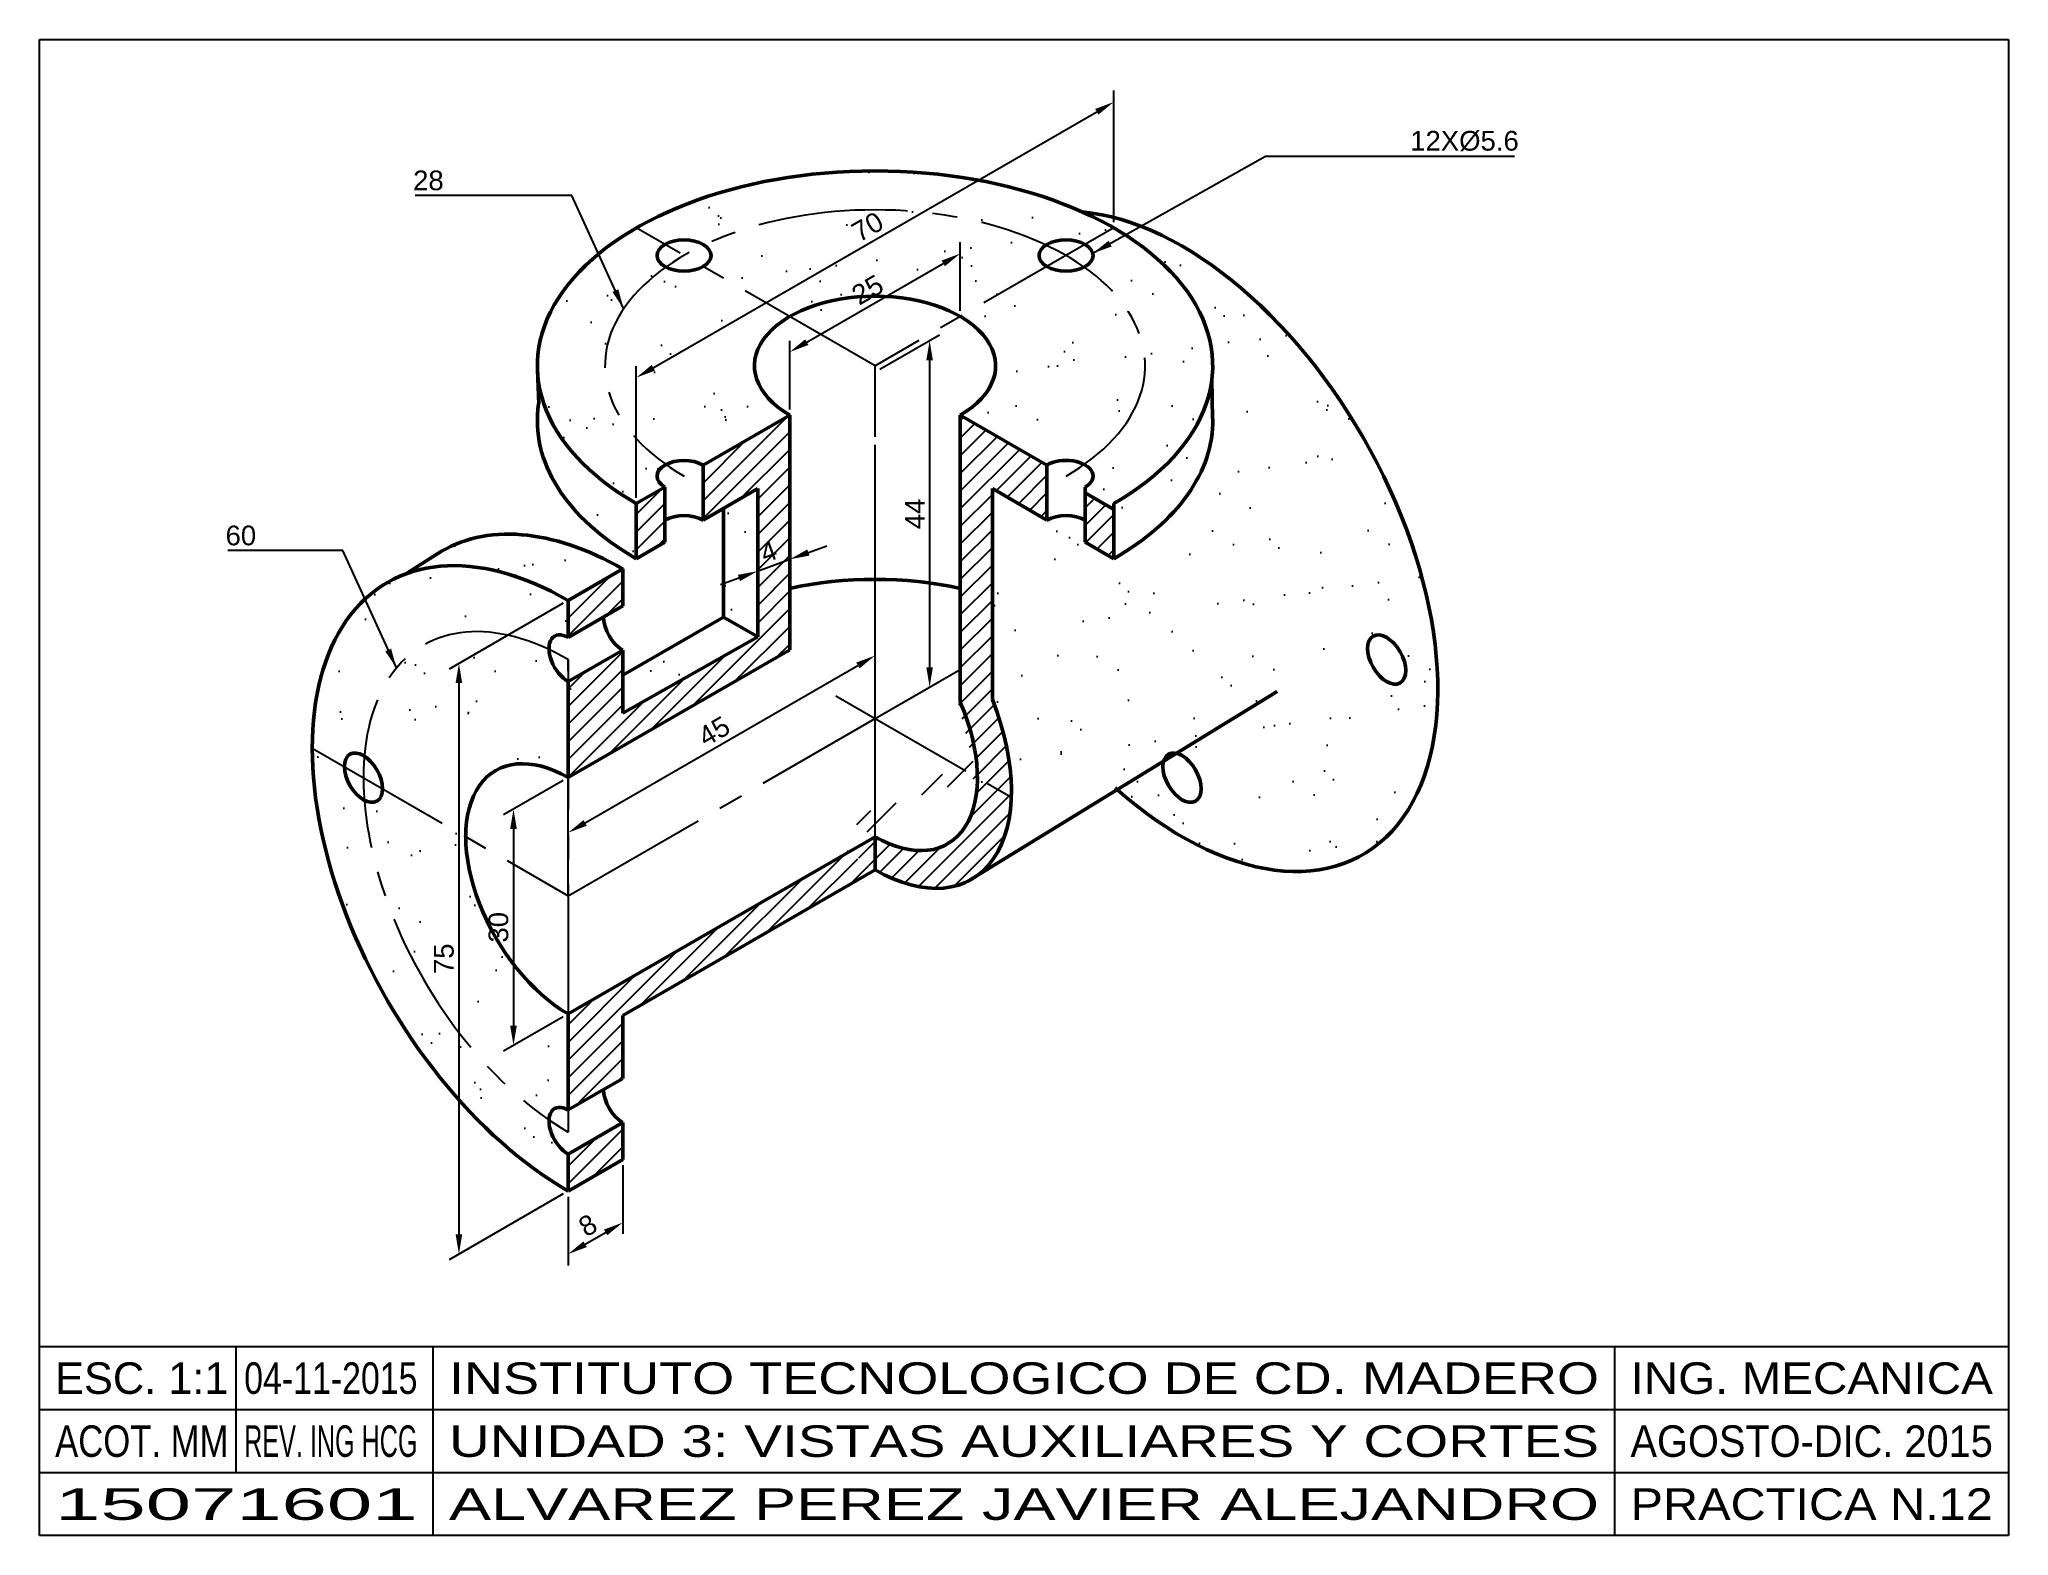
# Model space of a CAD drawing. Header units: millimetres. Extents: x 0 to 250, y 0 to 190.
import ezdxf
from ezdxf.enums import TextEntityAlignment as Align

# ---------------------------------------------------------------- set-up
doc = ezdxf.new("R2010")
doc.units = ezdxf.units.MM
doc.linetypes.add('CENTER2', pattern=[28.575, 19.05, -3.175, 3.175, -3.175])
doc.layers.get('0').update_dxf_attribs({"lineweight": 50})
for name, color, linetype in [('COTAS', 1, 'Continuous'), ('EJES', 4, 'CENTER2'), ('HATCH', 2, 'Continuous'), ('recuadro', 5, 'Continuous'), ('TEXTOS', 6, 'Continuous')]:
    doc.layers.add(name, color=color, linetype=linetype)
doc.styles.get("Standard").update_dxf_attribs({"font": 'ARIAL.TTF'})
doc.dimstyles.new('ISO-25', dxfattribs={"dimtxt": 2.5, "dimasz": 2.5, "dimexe": 1.25, "dimexo": 0.625, "dimtad": 1, "dimdec": 0, "dimtxsty": 'Standard', "dimcen": 2.5, "dimadec": 0, "dimazin": 0, "dimtfac": 1, "dimtdec": 0, "dimtmove": 0, "dimatfit": 3, "dimfxl": 1, "dimarcsym": 0})

# ---------------------------------------------------------------- blocks, each defined once
blk = doc.blocks.new('*D4')
at = {"layer": 'COTAS', "color": 0, "lineweight": -2, "transparency": 16777216}
for p, q in [((66.49, 95.89), (58.94, 91.53)), ((60.19, 89.75), (60.19, 64.75)), ((66.49, 65.89), (58.94, 61.53))]:
    blk.add_line(p, q, dxfattribs=at)
at = {"layer": 'COTAS', "color": 0, "transparency": 16777216}
for points in [[(59.77, 89.75), (60.61, 89.75), (60.19, 92.25)], [(59.77, 64.75), (60.61, 64.75), (60.19, 62.25)]]:
    blk.add_solid(points, dxfattribs=at)
at = {"layer": 'Defpoints', "color": 0, "transparency": 16777216}
for p in [(67.12, 96.25), (67.12, 66.25), (60.19, 62.25)]:
    blk.add_point(p, dxfattribs=at)
at = {"layer": 'COTAS', "color": 0, "transparency": 16777216, "insert": (58.29, 77.25), "char_height": 2.5, "attachment_point": 5, "rotation": 90}
blk.add_mtext('30', dxfattribs=at)
blk = doc.blocks.new('*D5')
at = {"layer": 'COTAS', "color": 0, "lineweight": -2, "transparency": 16777216}
for p, q in [((66.49, 118.39), (52.01, 110.03)), ((53.26, 108.25), (53.26, 38.25)), ((66.49, 43.39), (52.01, 35.03))]:
    blk.add_line(p, q, dxfattribs=at)
at = {"layer": 'COTAS', "color": 0, "transparency": 16777216}
for points in [[(52.84, 108.25), (53.68, 108.25), (53.26, 110.75)], [(52.84, 38.25), (53.68, 38.25), (53.26, 35.75)]]:
    blk.add_solid(points, dxfattribs=at)
at = {"layer": 'Defpoints', "color": 0, "transparency": 16777216}
for p in [(67.12, 118.75), (67.12, 43.75), (53.26, 35.75)]:
    blk.add_point(p, dxfattribs=at)
at = {"layer": 'COTAS', "color": 0, "transparency": 16777216, "insert": (51.36, 73.25), "char_height": 2.5, "attachment_point": 5, "rotation": 90}
blk.add_mtext('75', dxfattribs=at)
blk = doc.blocks.new('*D6')
at = {"layer": 'COTAS', "color": 0, "lineweight": -2, "transparency": 16777216}
for p, q in [((106.09, 104.47), (106.09, 113.19)), ((69.28, 90.5), (103.92, 110.5)), ((67.12, 81.97), (67.12, 90.69))]:
    blk.add_line(p, q, dxfattribs=at)
at = {"layer": 'COTAS', "color": 0, "transparency": 16777216}
for points in [[(103.71, 110.86), (104.13, 110.14), (106.09, 111.75)], [(69.07, 90.86), (69.49, 90.14), (67.12, 89.25)]]:
    blk.add_solid(points, dxfattribs=at)
at = {"layer": 'Defpoints', "color": 0, "transparency": 16777216}
for p in [(106.09, 111.75), (106.09, 103.75), (67.12, 81.25)]:
    blk.add_point(p, dxfattribs=at)
at = {"layer": 'COTAS', "color": 0, "transparency": 16777216, "insert": (85.65, 102.14), "char_height": 2.5, "attachment_point": 5, "rotation": 30}
blk.add_mtext('45', dxfattribs=at)
blk = doc.blocks.new('*D7')
at = {"layer": 'COTAS', "color": 0, "lineweight": -2, "transparency": 16777216}
for p, q in [((106.71, 148.11), (114.27, 152.47)), ((113.02, 149.25), (113.02, 110.25)), ((106.71, 104.11), (114.27, 108.47))]:
    blk.add_line(p, q, dxfattribs=at)
at = {"layer": 'COTAS', "color": 0, "transparency": 16777216}
for points in [[(112.6, 149.25), (113.43, 149.25), (113.02, 151.75)], [(112.6, 110.25), (113.43, 110.25), (113.02, 107.75)]]:
    blk.add_solid(points, dxfattribs=at)
at = {"layer": 'Defpoints', "color": 0, "transparency": 16777216}
for p in [(106.09, 147.75), (113.02, 107.75), (106.09, 103.75)]:
    blk.add_point(p, dxfattribs=at)
at = {"layer": 'COTAS', "color": 0, "transparency": 16777216, "insert": (111.14, 129.75), "char_height": 2.5, "attachment_point": 5, "rotation": 90}
blk.add_mtext('44', dxfattribs=at)
blk = doc.blocks.new('*D9')
at = {"layer": 'COTAS', "color": 0, "lineweight": -2, "transparency": 16777216}
for p, q in [((136.4, 166.77), (136.4, 183.49)), ((77.94, 148.3), (134.23, 180.8)), ((75.78, 131.77), (75.78, 148.49))]:
    blk.add_line(p, q, dxfattribs=at)
at = {"layer": 'COTAS', "color": 0, "transparency": 16777216}
for points in [[(134.03, 181.16), (134.44, 180.44), (136.4, 182.05)], [(77.73, 148.66), (78.15, 147.94), (75.78, 147.05)]]:
    blk.add_solid(points, dxfattribs=at)
at = {"layer": 'Defpoints', "color": 0, "transparency": 16777216}
for p in [(136.4, 182.05), (136.4, 166.05), (75.78, 131.05)]:
    blk.add_point(p, dxfattribs=at)
at = {"layer": 'COTAS', "color": 0, "transparency": 16777216, "insert": (105.14, 166.2), "char_height": 2.5, "attachment_point": 5, "rotation": 30}
blk.add_mtext('70', dxfattribs=at)
blk = doc.blocks.new('*D10')
at = {"layer": 'COTAS', "color": 0, "lineweight": -2, "transparency": 16777216}
for p, q in [((116.91, 155.52), (116.91, 164.24)), ((97.43, 151.55), (114.75, 161.55)), ((95.26, 143.02), (95.26, 151.74))]:
    blk.add_line(p, q, dxfattribs=at)
at = {"layer": 'COTAS', "color": 0, "transparency": 16777216}
for points in [[(114.54, 161.91), (114.96, 161.19), (116.91, 162.8)], [(97.22, 151.91), (97.64, 151.19), (95.26, 150.3)]]:
    blk.add_solid(points, dxfattribs=at)
at = {"layer": 'Defpoints', "color": 0, "transparency": 16777216}
for p in [(116.91, 162.8), (116.91, 154.8), (95.26, 142.3)]:
    blk.add_point(p, dxfattribs=at)
at = {"layer": 'COTAS', "color": 0, "transparency": 16777216, "insert": (105.14, 158.2), "char_height": 2.5, "attachment_point": 5, "rotation": 30}
blk.add_mtext('25', dxfattribs=at)
blk = doc.blocks.new('*D11')
at = {"layer": 'COTAS', "color": 0, "lineweight": -2, "transparency": 16777216}
for p, q in [((74.05, 47.03), (74.05, 38.31)), ((67.12, 43.03), (67.12, 34.31)), ((69.28, 37), (71.88, 38.5))]:
    blk.add_line(p, q, dxfattribs=at)
at = {"layer": 'COTAS', "color": 0, "transparency": 16777216}
for points in [[(71.67, 38.86), (72.09, 38.14), (74.05, 39.75)], [(69.07, 37.36), (69.49, 36.64), (67.12, 35.75)]]:
    blk.add_solid(points, dxfattribs=at)
at = {"layer": 'Defpoints', "color": 0, "transparency": 16777216}
for p in [(74.05, 47.75), (67.12, 43.75), (74.05, 39.75)]:
    blk.add_point(p, dxfattribs=at)
at = {"layer": 'COTAS', "color": 0, "transparency": 16777216, "insert": (69.63, 39.4), "char_height": 2.5, "attachment_point": 5, "rotation": 30}
blk.add_mtext('8', dxfattribs=at)
blk = doc.blocks.new('*D12')
at = {"layer": 'COTAS', "color": 0, "lineweight": -2, "transparency": 16777216}
for p, q in [((95.28, 131.31), (95.28, 122.65)), ((91.16, 129.8), (91.16, 121.13)), ((97.63, 124.84), (99.98, 125.7)), ((91.16, 122.47), (95.28, 123.98)), ((88.81, 121.6), (86.46, 120.74))]:
    blk.add_line(p, q, dxfattribs=at)
at = {"layer": 'COTAS', "color": 0, "transparency": 16777216}
for points in [[(97.49, 125.23), (97.77, 124.45), (95.28, 123.98)], [(88.67, 122), (88.95, 121.21), (91.16, 122.47)]]:
    blk.add_solid(points, dxfattribs=at)
at = {"layer": 'Defpoints', "color": 0, "transparency": 16777216}
for p in [(91.16, 130.47), (95.28, 131.98), (95.28, 123.98)]:
    blk.add_point(p, dxfattribs=at)
at = {"layer": 'COTAS', "color": 0, "transparency": 16777216, "insert": (92.57, 124.98), "char_height": 2.5, "attachment_point": 5, "rotation": 20.1549}
blk.add_mtext('4', dxfattribs=at)

msp = doc.modelspace()

# ---------------------------------------------------------------- hatches: boundary and pattern name
at = {"layer": 'HATCH'}
h = msp.add_hatch(dxfattribs=at)
h.set_pattern_fill('AR-SAND', color=256, scale=0.25)
edge = h.paths.add_edge_path()
edge.add_ellipse((106.09, 148.55), major_axis=(-42.87, 0), ratio=0.57735, start_angle=232.1542, end_angle=315)
edge.add_line((75.78, 166.05), (79.41, 163.95))
edge.add_ellipse((81.84, 162.55), major_axis=(-3.43, 0), ratio=0.57735, start_angle=222.134, end_angle=315, ccw=False)
edge.add_ellipse((106.09, 148.55), major_axis=(-34.29, 0), ratio=0.57735, start_angle=230.732, end_angle=309.268, ccw=False)
edge.add_ellipse((130.34, 162.55), major_axis=(-3.43, 0), ratio=0.57735, start_angle=225, end_angle=317.866, ccw=False)
edge.add_line((132.76, 163.95), (136.4, 166.05))
edge.add_ellipse((106.09, 148.55), major_axis=(-42.87, 0), ratio=0.57735, start_angle=225, end_angle=232.1542)
edge = h.paths.add_edge_path()
edge.add_ellipse((130.34, 162.55), major_axis=(-3.43, 0), ratio=0.57735, start_angle=317.866, end_angle=405, ccw=False)
edge.add_ellipse((106.09, 148.55), major_axis=(-34.29, 0), ratio=0.57735, start_angle=230.732, end_angle=309.268)
edge.add_ellipse((81.84, 162.55), major_axis=(-3.43, 0), ratio=0.57735, start_angle=135, end_angle=222.134, ccw=False)
edge.add_line((84.26, 161.15), (95.26, 154.8))
edge.add_ellipse((106.09, 148.55), major_axis=(-15.31, 0), ratio=0.57735, start_angle=225, end_angle=315, ccw=False)
edge.add_line((116.91, 154.8), (127.91, 161.15))
h = msp.add_hatch(dxfattribs=at)
h.set_pattern_fill('AR-SAND', color=256, scale=0.25)
edge = h.paths.add_edge_path()
edge.add_ellipse((106.09, 141.55), major_axis=(-42.87, 0), ratio=0.57735, start_angle=135, end_angle=180.613, ccw=False)
edge.add_line((136.4, 124.05), (132.76, 126.15))
edge.add_line((132.76, 126.15), (132.76, 128.95))
edge.add_ellipse((130.34, 127.55), major_axis=(-3.43, 0), ratio=0.57735, start_angle=225, end_angle=315)
edge.add_line((127.91, 128.95), (120.98, 132.95))
edge.add_line((120.98, 132.95), (120.98, 106.16))
edge.add_ellipse((106.09, 104.55), major_axis=(12.25, -21.21), ratio=0.57735, start_angle=364.1701, end_angle=435.6834, ccw=False)
edge.add_line((119.19, 83.91), (136.83, 94.72))
edge.add_ellipse((145.06, 126.25), major_axis=(22.96, -39.77), ratio=0.57735, start_angle=299.8735, end_angle=300.3213)
edge.add_line((136.83, 94.73), (142.72, 98.34))
edge.add_ellipse((145.06, 96.25), major_axis=(1.71, -2.97), ratio=0.57735, start_angle=152.0328, end_angle=209.7282, ccw=False)
edge.add_ellipse((145.06, 96.25), major_axis=(1.71, -2.97), ratio=0.57735, start_angle=209.7282, end_angle=512.0328, ccw=False)
edge.add_line((142.72, 98.34), (136.83, 94.73))
edge.add_ellipse((145.06, 126.25), major_axis=(22.96, -39.77), ratio=0.57735, start_angle=300.3213, end_angle=517.9651)
edge.add_ellipse((106.09, 148.55), major_axis=(-42.87, 0), ratio=0.57735, start_angle=176.1545, end_angle=232.1542, ccw=False)
edge.add_line((148.86, 146.89), (148.95, 141.82))
edge = h.paths.add_edge_path(flags=16)
edge.add_ellipse((171.04, 111.25), major_axis=(1.71, -2.97), ratio=0.57735, start_angle=0, end_angle=360)
h = msp.add_hatch(dxfattribs=at)
h.set_pattern_fill('AR-SAND', color=256, scale=0.25)
edge = h.paths.add_edge_path()
edge.add_ellipse((106.09, 148.55), major_axis=(-15.31, 0), ratio=0.57735, start_angle=315, end_angle=405, ccw=False)
edge.add_line((95.26, 154.8), (84.26, 161.15))
edge.add_ellipse((81.84, 162.55), major_axis=(-3.43, 0), ratio=0.57735, start_angle=47.866, end_angle=135, ccw=False)
edge.add_ellipse((106.09, 148.55), major_axis=(-34.29, 0), ratio=0.57735, start_angle=320.732, end_angle=399.268)
edge.add_ellipse((81.84, 134.55), major_axis=(-3.43, 0), ratio=0.57735, start_angle=225, end_angle=312.134, ccw=False)
edge.add_line((84.26, 135.95), (95.26, 142.3))
edge = h.paths.add_edge_path()
edge.add_ellipse((106.09, 148.55), major_axis=(-34.29, 0), ratio=0.57735, start_angle=320.732, end_angle=399.268, ccw=False)
edge.add_ellipse((81.84, 162.55), major_axis=(-3.43, 0), ratio=0.57735, start_angle=315, end_angle=407.866, ccw=False)
edge.add_line((79.41, 163.95), (75.78, 166.05))
edge.add_ellipse((106.09, 148.55), major_axis=(-42.87, 0), ratio=0.57735, start_angle=315, end_angle=368.1301)
edge.add_ellipse((106.09, 148.55), major_axis=(-42.87, 0), ratio=0.57735, start_angle=368.1301, end_angle=405)
edge.add_line((75.78, 131.05), (79.41, 133.15))
edge.add_ellipse((81.84, 134.55), major_axis=(-3.43, 0), ratio=0.57735, start_angle=312.134, end_angle=405, ccw=False)
h = msp.add_hatch(dxfattribs=at)
h.set_pattern_fill('AR-SAND', color=256, scale=0.25)
edge = h.paths.add_edge_path()
edge.add_ellipse((106.09, 148.55), major_axis=(-42.87, 0), ratio=0.57735, start_angle=176.1545, end_angle=225)
edge.add_line((136.4, 166.05), (132.76, 163.95))
edge.add_ellipse((130.34, 162.55), major_axis=(-3.43, 0), ratio=0.57735, start_angle=132.134, end_angle=225, ccw=False)
edge.add_ellipse((106.09, 148.55), major_axis=(-34.29, 0), ratio=0.57735, start_angle=140.732, end_angle=219.268, ccw=False)
edge.add_ellipse((130.34, 134.55), major_axis=(-3.43, 0), ratio=0.57735, start_angle=135, end_angle=227.866, ccw=False)
edge.add_line((132.76, 133.15), (132.76, 132.41))
edge.add_line((132.76, 132.41), (136.4, 130.31))
edge.add_line((136.4, 130.31), (136.4, 131.05))
edge.add_ellipse((106.09, 148.55), major_axis=(-42.87, 0), ratio=0.57735, start_angle=135, end_angle=176.1545)
edge = h.paths.add_edge_path()
edge.add_ellipse((106.09, 148.55), major_axis=(-34.29, 0), ratio=0.57735, start_angle=140.732, end_angle=219.268)
edge.add_ellipse((130.34, 162.55), major_axis=(-3.43, 0), ratio=0.57735, start_angle=45, end_angle=132.134, ccw=False)
edge.add_line((127.91, 161.15), (116.91, 154.8))
edge.add_ellipse((106.09, 148.55), major_axis=(-15.31, 0), ratio=0.57735, start_angle=135, end_angle=225, ccw=False)
edge.add_line((116.91, 142.3), (127.91, 135.95))
edge.add_ellipse((130.34, 134.55), major_axis=(-3.43, 0), ratio=0.57735, start_angle=227.866, end_angle=315, ccw=False)
h = msp.add_hatch(dxfattribs=at)
h.set_pattern_fill('AR-SAND', color=256, scale=0.25)
edge = h.paths.add_edge_path()
edge.add_ellipse((74.05, 85.25), major_axis=(22.96, -39.77), ratio=0.57735, start_angle=495, end_angle=541.5641)
edge.add_line((50.46, 124.65), (46.59, 122.16))
edge.add_ellipse((67.12, 81.25), major_axis=(22.96, -39.77), ratio=0.57735, start_angle=135, end_angle=174.2059, ccw=False)
edge.add_line((67.12, 118.75), (74.05, 122.75))
edge = h.paths.add_edge_path()
edge.add_ellipse((106.09, 148.55), major_axis=(-42.87, 0), ratio=0.57735, start_angle=368.1301, end_angle=405, ccw=False)
edge.add_ellipse((106.09, 141.55), major_axis=(-42.87, 0), ratio=0.57735, start_angle=351.8699, end_angle=405)
edge.add_line((75.78, 124.05), (75.78, 131.05))
h = msp.add_hatch(dxfattribs=at)
h.set_pattern_fill('AR-SAND', color=256, scale=0.25)
edge = h.paths.add_edge_path()
edge.add_ellipse((106.09, 141.55), major_axis=(-42.87, 0), ratio=0.57735, start_angle=135, end_angle=180.613)
edge.add_line((148.95, 141.82), (148.86, 146.89))
edge.add_ellipse((106.09, 148.55), major_axis=(-42.87, 0), ratio=0.57735, start_angle=135, end_angle=176.1545, ccw=False)
edge.add_line((136.4, 131.05), (136.4, 124.05))
h = msp.add_hatch(dxfattribs=at)
h.set_pattern_fill('ANSI31', color=256, scale=0.5)
h.paths.add_polyline_path([(74.05, 122.75), (67.12, 118.75), (67.12, 114.05), (74.05, 118.05)], flags=17)
h.paths.add_polyline_path([(74.05, 112.45), (67.12, 108.45), (67.12, 96.25), (95.26, 112.5), (95.26, 142.3), (84.26, 135.95), (84.26, 128.95), (91.19, 132.95), (91.19, 114.15), (74.05, 104.45)])
h.paths.add_polyline_path([(74.05, 66.05), (106.09, 84.55), (106.09, 88.75), (67.12, 66.25), (67.12, 54.05), (74.05, 58.05)])
h.paths.add_polyline_path([(74.05, 47.75), (74.05, 52.45), (67.12, 48.45), (67.12, 43.75)])
edge = h.paths.add_edge_path()
edge.add_ellipse((106.09, 104.55), major_axis=(12.25, -21.21), ratio=0.57735, start_angle=315, end_angle=402.7076)
edge.add_line((123.39, 93.76), (119.08, 96.25))
edge.add_ellipse((106.09, 103.75), major_axis=(9.19, -15.91), ratio=0.57735, start_angle=315, end_angle=405, ccw=False)
edge.add_line((106.09, 88.75), (106.09, 84.55))
edge = h.paths.add_edge_path()
edge.add_ellipse((106.09, 104.55), major_axis=(12.25, -21.21), ratio=0.57735, start_angle=402.7076, end_angle=435.6834)
edge.add_line((120.98, 106.16), (120.98, 132.95))
edge.add_line((120.98, 132.95), (127.91, 128.95))
edge.add_line((127.91, 128.95), (127.91, 135.95))
edge.add_line((127.91, 135.95), (116.91, 142.3))
edge.add_line((116.91, 142.3), (116.91, 105.79))
edge.add_ellipse((106.09, 103.75), major_axis=(9.19, -15.91), ratio=0.57735, start_angle=405, end_angle=438.5573, ccw=False)
edge.add_line((119.08, 96.25), (123.39, 93.76))
h.paths.add_polyline_path([(136.4, 130.31), (132.76, 132.41), (132.76, 126.15), (136.4, 124.05)])
h.paths.add_polyline_path([(79.41, 133.15), (75.78, 131.05), (75.78, 124.05), (79.41, 126.15)], flags=17)
h = msp.add_hatch(dxfattribs=at)
h.set_pattern_fill('AR-SAND', color=256, scale=0.25)
h.paths.add_polyline_path([(91.19, 114.15), (86.86, 116.65), (74.05, 109.25), (74.05, 104.45)])
h.paths.add_polyline_path([(91.19, 132.95), (86.86, 130.45), (86.86, 116.65), (91.19, 114.15)])
h = msp.add_hatch(dxfattribs=at)
h.set_pattern_fill('AR-SAND', color=256, scale=0.25)
edge = h.paths.add_edge_path()
edge.add_ellipse((67.12, 111.25), major_axis=(1.71, -2.97), ratio=0.57735, start_angle=227.6748, end_angle=315, ccw=False)
edge.add_ellipse((67.12, 81.25), major_axis=(18.37, -31.82), ratio=0.57735, start_angle=140.3495, end_angle=219.6505)
edge.add_ellipse((41.14, 96.25), major_axis=(1.71, -2.97), ratio=0.57735, start_angle=45, end_angle=132.3252, ccw=False)
edge.add_line((43.56, 94.85), (54.13, 88.75))
edge.add_ellipse((67.12, 81.25), major_axis=(9.19, -15.91), ratio=0.57735, start_angle=135, end_angle=225, ccw=False)
edge.add_line((67.12, 96.25), (67.12, 108.45))
edge = h.paths.add_edge_path()
edge.add_ellipse((67.12, 81.25), major_axis=(9.19, -15.91), ratio=0.57735, start_angle=225, end_angle=315, ccw=False)
edge.add_line((54.13, 88.75), (43.56, 94.85))
edge.add_ellipse((41.14, 96.25), major_axis=(1.71, -2.97), ratio=0.57735, start_angle=317.6748, end_angle=405, ccw=False)
edge.add_ellipse((67.12, 81.25), major_axis=(18.37, -31.82), ratio=0.57735, start_angle=230.3495, end_angle=315)
edge.add_line((67.12, 51.25), (67.12, 66.25))
edge = h.paths.add_edge_path()
edge.add_ellipse((67.12, 81.25), major_axis=(18.37, -31.82), ratio=0.57735, start_angle=140.3495, end_angle=219.6505, ccw=False)
edge.add_ellipse((67.12, 111.25), major_axis=(1.71, -2.97), ratio=0.57735, start_angle=135, end_angle=227.6748, ccw=False)
edge.add_line((67.12, 114.05), (67.12, 118.75))
edge.add_ellipse((67.12, 81.25), major_axis=(22.96, -39.77), ratio=0.57735, start_angle=135, end_angle=174.2059)
edge.add_ellipse((67.12, 81.25), major_axis=(22.96, -39.77), ratio=0.57735, start_angle=174.2059, end_angle=225)
edge.add_line((34.64, 100), (38.71, 97.65))
edge.add_ellipse((41.14, 96.25), major_axis=(1.71, -2.97), ratio=0.57735, start_angle=132.3252, end_angle=225, ccw=False)
h = msp.add_hatch(dxfattribs=at)
h.set_pattern_fill('AR-SAND', color=256, scale=0.25)
edge = h.paths.add_edge_path()
edge.add_ellipse((67.12, 81.25), major_axis=(18.37, -31.82), ratio=0.57735, start_angle=230.3495, end_angle=309.6505, ccw=False)
edge.add_ellipse((41.14, 96.25), major_axis=(1.71, -2.97), ratio=0.57735, start_angle=225, end_angle=317.6748, ccw=False)
edge.add_line((38.71, 97.65), (34.64, 100))
edge.add_ellipse((67.12, 81.25), major_axis=(22.96, -39.77), ratio=0.57735, start_angle=225, end_angle=315)
edge.add_line((67.12, 43.75), (67.12, 48.45))
edge.add_ellipse((67.12, 51.25), major_axis=(1.71, -2.97), ratio=0.57735, start_angle=222.3252, end_angle=315, ccw=False)

# ---------------------------------------------------------------- linework, layer by layer
for p, q in [((63.39, 143.71), (63.23, 148.04)), ((148.86, 146.89), (148.95, 141.82)), ((84.26, 135.95), (95.26, 142.3)), ((95.26, 142.3), (95.26, 112.5)), ((116.91, 142.3), (127.91, 135.95)), ((116.91, 142.3), (116.91, 105.79)), ((84.26, 135.95), (84.26, 128.95)), ((127.91, 135.95), (127.91, 128.95)), ((75.78, 131.05), (79.41, 133.15)), ((79.41, 133.15), (79.41, 126.15)), ((84.26, 128.95), (91.19, 132.95)), ((91.19, 132.95), (91.19, 114.15)), ((127.91, 128.95), (120.98, 132.95)), ((120.98, 132.95), (120.98, 106.16)), ((132.76, 133.15), (132.76, 126.15)), ((75.78, 131.05), (75.78, 124.05)), ((86.86, 116.65), (86.86, 130.45)), ((132.76, 132.41), (136.4, 130.31)), ((136.4, 131.05), (136.4, 124.05)), ((75.78, 124.05), (79.41, 126.15)), ((136.4, 124.05), (132.76, 126.15)), ((46.59, 122.16), (50.46, 124.65)), ((67.12, 118.75), (74.05, 122.75)), ((74.05, 122.75), (74.05, 118.05)), ((67.12, 118.75), (67.12, 114.05)), ((67.12, 114.05), (74.05, 118.05)), ((86.86, 116.65), (74.05, 109.25)), ((91.19, 114.15), (86.86, 116.65)), ((74.05, 104.45), (91.19, 114.15)), ((67.12, 96.25), (95.26, 112.5)), ((67.12, 108.45), (74.05, 112.45)), ((74.05, 112.45), (74.05, 104.45)), ((67.12, 108.45), (67.12, 96.25)), ((117.81, 83.06), (157.15, 107.19)), ((67.12, 66.25), (106.09, 88.75)), ((106.09, 88.75), (106.09, 84.55)), ((74.05, 66.05), (106.09, 84.55)), ((67.12, 66.25), (67.12, 54.05)), ((74.05, 58.05), (74.05, 66.05)), ((67.12, 54.05), (74.05, 58.05)), ((67.12, 48.45), (74.05, 52.45)), ((74.05, 47.75), (74.05, 52.45)), ((67.12, 48.45), (67.12, 43.75)), ((67.12, 43.75), (74.05, 47.75))]:
    msp.add_line(p, q)
for centre, major_axis, start_param, end_param in [((106.09, 148.55), (-42.87, 0), 2.356194, 7.068583), ((145.06, 126.25), (22.96, -39.77), 5.23378, 9.040196), ((106.09, 148.55), (-15.31, 0), 2.356194, 7.068583), ((106.09, 141.55), (-42.87, 0), 6.195947, 7.068583), ((106.09, 141.55), (-42.87, 0), 2.356194, 3.152292), ((81.84, 134.55), (-3.43, 0), 3.926991, 7.068583), ((130.34, 134.55), (-3.43, 0), 2.356194, 5.497787), ((67.12, 81.25), (22.96, -39.77), 2.356194, 5.497787), ((74.05, 85.25), (22.96, -39.77), 8.63938, 9.452077), ((81.84, 127.55), (-3.43, 0), 3.926991, 5.497787), ((130.34, 127.55), (-3.43, 0), 3.926991, 5.497787), ((106.09, 103.75), (-30.62, 0), 4.351022, 5.073756), ((74.05, 115.25), (1.71, -2.97), 3.926991, 5.497787), ((67.12, 111.25), (1.71, -2.97), 2.356194, 5.497787), ((106.09, 104.55), (12.25, -21.21), 5.497787, 7.60411), ((106.09, 103.75), (9.19, -15.91), 5.497787, 7.654269), ((67.12, 81.25), (9.19, -15.91), 2.356194, 5.497787), ((106.09, 103.75), (-30.62, 0), 2.136638, 2.138703), ((74.05, 55.25), (1.71, -2.97), 3.926991, 5.497787), ((67.12, 51.25), (1.71, -2.97), 2.356194, 5.497787)]:
    msp.add_ellipse(centre, major_axis=major_axis, ratio=0.57735, start_param=start_param, end_param=end_param)
for centre, major_axis in [((81.84, 162.55), (-3.43, 0)), ((130.34, 162.55), (-3.43, 0)), ((171.04, 111.25), (1.71, -2.97)), ((41.14, 96.25), (1.71, -2.97)), ((145.06, 96.25), (1.71, -2.97))]:
    msp.add_ellipse(centre, major_axis=major_axis, ratio=0.57735)
at = {"layer": 'EJES'}
for p, q in [((106.09, 84.55), (106.09, 148.55)), ((106.09, 88.75), (106.09, 147.75)), ((67.12, 118.75), (67.12, 114.05)), ((67.12, 114.05), (67.12, 118.75)), ((67.12, 81.25), (67.12, 111.25)), ((67.12, 111.25), (67.12, 51.25)), ((106.09, 103.75), (116.91, 110)), ((101.1, 106.63), (123.41, 93.75)), ((67.12, 81.25), (106.09, 103.75)), ((34.64, 100), (67.12, 81.25)), ((67.12, 48.45), (67.12, 43.75))]:
    msp.add_line(p, q, dxfattribs=at)
msp.add_lwpolyline([(136.4, 166.05), (106.09, 148.55), (75.78, 166.05)], dxfattribs=at)
for centre, major_axis, end_param in [((106.09, 148.55), (-34.29, 0), 7.068583), ((67.12, 81.25), (18.37, -31.82), 5.497787)]:
    msp.add_ellipse(centre, major_axis=major_axis, ratio=0.57735, start_param=2.356194, end_param=end_param, dxfattribs=at)
at = {"layer": 'recuadro'}
for p, q in [((0, 0), (0, 190)), ((0, 190), (250, 190)), ((250, 190), (250, 0)), ((0, 24), (250, 24)), ((25, 8), (25, 24)), ((50, 0), (50, 24)), ((200, 0), (200, 24)), ((0, 16), (250, 16)), ((0, 8), (250, 8)), ((250, 0), (0, 0)), ((50, 0), (50, 0)), ((50, 0), (50, 0))]:
    msp.add_line(p, q, dxfattribs=at)

# ---------------------------------------------------------------- texts
at = {"layer": 'COTAS', "char_height": 2.5}
for s, insert, attachment_point in [('12X%%C5.6', (174.03, 175.78), 7), ('28', (51.33, 170.81), 9), ('60', (27.52, 125.72), 9)]:
    msp.add_mtext(s, dxfattribs=dict(at, insert=insert, attachment_point=attachment_point))
at = {"layer": 'TEXTOS'}
for s, width, p, p2 in [('ESC. 1:1', 0.983773, (2, 18), (24, 18)), ('04-11-2015', 0.769664, (26, 18), (48, 18)), ('INSTITUTO TECNOLOGICO DE CD. MADERO', 1.227862, (52, 18), (198, 18)), ('ING. MECANICA', 1.08126, (202, 18), (248, 18)), ('ACOT. MM', 0.787479, (2, 10), (24, 10)), ('REV. ING HCG', 0.571439, (26, 10), (48, 10)), ('UNIDAD 3: VISTAS AUXILIARES Y CORTES', 1.284637, (52, 10), (198, 10)), ('AGOSTO-DIC. 2015', 0.903241, (202, 10), (248, 10)), ('15071601', 1.850198, (2, 2), (48, 2)), ('ALVAREZ PEREZ JAVIER ALEJANDRO', 1.433443, (52, 2), (198, 2)), ('PRACTICA N.12', 1.105508, (202, 2), (248, 2))]:
    msp.add_text(s, height=4, dxfattribs=dict(at, width=width)).set_placement(p, p2, align=Align.FIT)

# ---------------------------------------------------------------- dimensions: what is measured, and where the dimension line sits
at = {"layer": 'COTAS'}
for p1, p2, distance, picture, middle in [((75.78, 131.05), (136.4, 166.05), 13.86, '*D9', (105.14, 166.2)), ((95.26, 142.3), (116.91, 154.8), 6.93, '*D10', (105.14, 158.2)), ((106.09, 147.75), (106.09, 103.75), 6.93, '*D7', (111.14, 129.75)), ((91.16, 130.47), (95.28, 131.98), -7.51, '*D12', (92.57, 124.98)), ((67.12, 118.75), (67.12, 43.75), -13.86, '*D5', (51.36, 73.25)), ((67.12, 81.25), (106.09, 103.75), 6.93, '*D6', (85.65, 102.14)), ((67.12, 96.25), (67.12, 66.25), -6.93, '*D4', (58.29, 77.25)), ((67.12, 43.75), (74.05, 47.75), -6.93, '*D11', (69.63, 39.4))]:
    dim = msp.add_aligned_dim(p1=p1, p2=p2, distance=distance, dimstyle='ISO-25', dxfattribs=at)
    dim.commit()
    dim.dimension.update_dxf_attribs({"geometry": picture, "text_midpoint": middle})

# ---------------------------------------------------------------- leaders
at = {"layer": 'COTAS', "annotation_type": 0, "has_hookline": 1}
for points, hookline_direction, text_width in [([(133.75, 162.84), (155.68, 175.16), (173.41, 175.16)], 0, 13.25), ([(74.16, 155.82), (67.61, 170.18), (51.96, 170.18)], 1, 3.63), ([(45.32, 110.19), (38.52, 125.1), (28.14, 125.1)], 1, 3.59)]:
    msp.add_leader(points, dimstyle='ISO-25', dxfattribs=dict(at, hookline_direction=hookline_direction, text_width=text_width))

doc.saveas('drawing.dxf')
